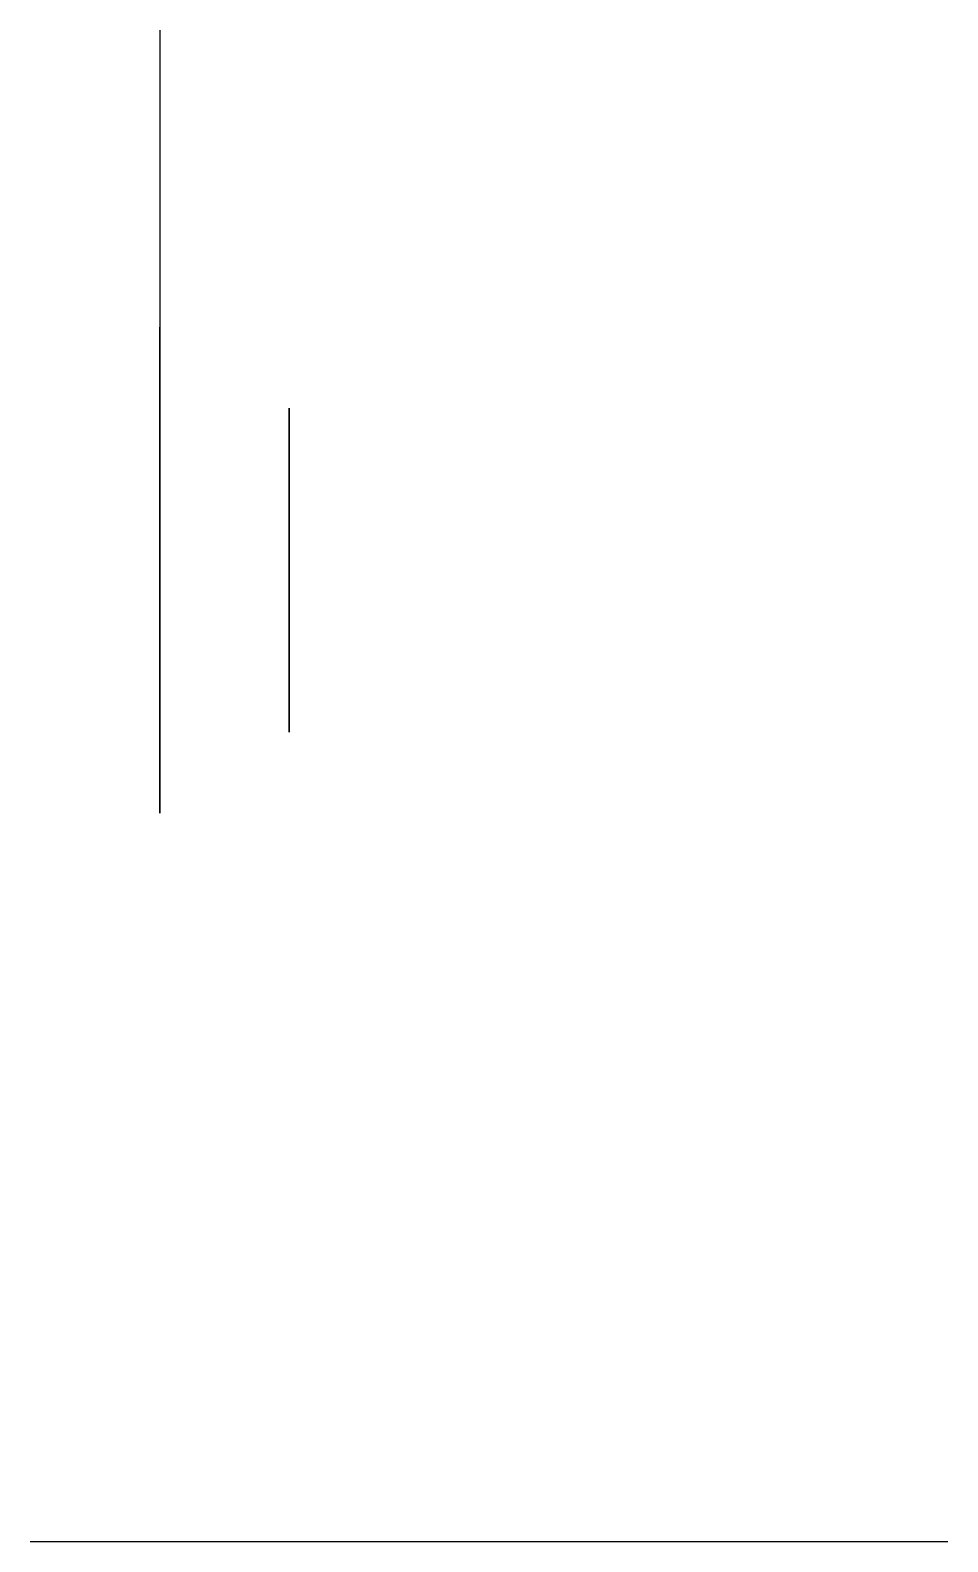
# Model space of a CAD drawing. Header units: millimetres. Extents: x -4 to 81, y 1 to 141.
import ezdxf

# ---------------------------------------------------------------- set-up
doc = ezdxf.new("R2010")
doc.units = ezdxf.units.MM

msp = doc.modelspace()

# ---------------------------------------------------------------- linework, layer by layer
at = {"extrusion": (1, 0, 0)}
msp.add_line((7.96, 141.39, 18), (7.96, 113.89, 118), dxfattribs=at)
for p, q in [((80.96, 1.39, 3), (-4.04, 1.39, 3)), ((80.96, 1.39), (62.96, 1.39)), ((62.96, 1.39, 18), (62.96, 1.39))]:
    msp.add_line(p, q)
for centre, radius in [((91.39, 118, 7.96), 22.5), ((91.39, 118, 19.96), 15)]:
    msp.add_circle(centre, radius, dxfattribs=at)

doc.saveas('drawing.dxf')
